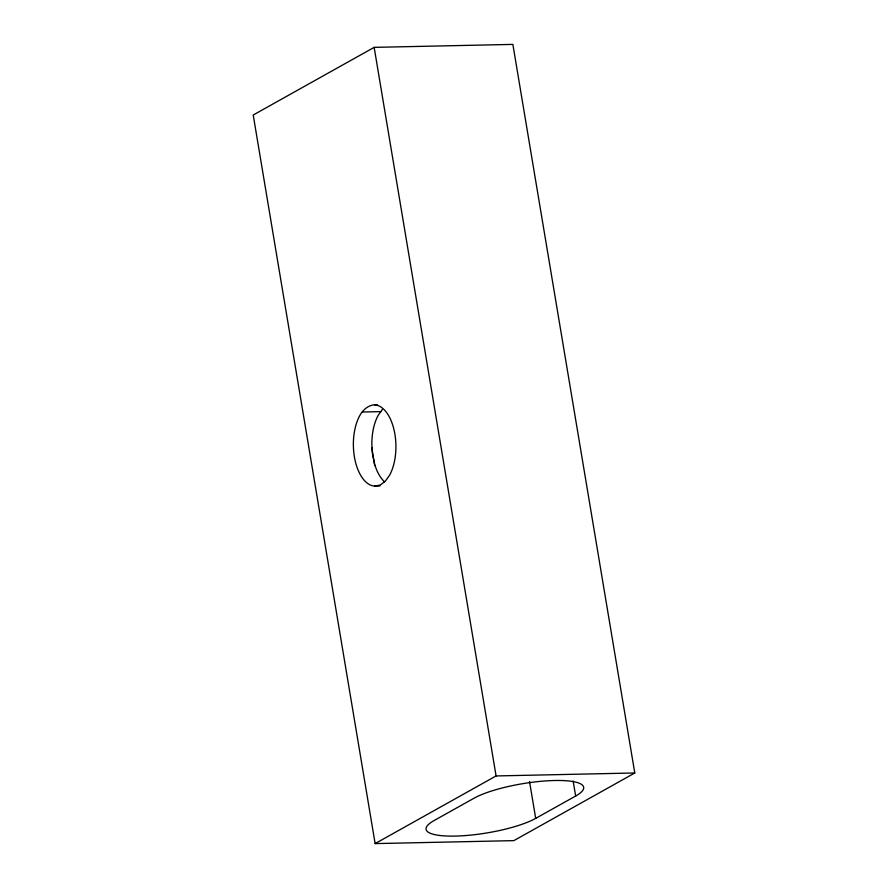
<?xml version="1.0" encoding="UTF-8"?>
<svg xmlns="http://www.w3.org/2000/svg" width="888" height="888" viewBox="0 0 888 888"><rect width="100%" height="100%" fill="white"/><g stroke="black" fill="none" stroke-linecap="round" stroke-linejoin="round"><path stroke-width="1.33" d="M382.439 409.346L378.044 415.573A40.648 21.268 88.8 0 0 371.839 443.978L372.583 454.534L374.714 464.435A40.648 21.268 88.8 0 0 384.504 481.751M374.159 47.364L253.213 115.018L375.136 843.6L513.841 840.636L634.787 772.982L512.864 44.4L374.159 47.364L496.081 775.946L375.136 843.6M575.657 796.037A59.618 13.609 -9.5 0 0 554.556 780.508A59.618 13.609 -9.5 0 0 474.059 798.201L434.099 820.556A59.618 13.609 -9.5 0 0 455.2 836.085A59.618 13.609 -9.5 0 0 535.697 818.381L575.657 796.037L573.149 781.018M377.234 404.795C369.441 404.029 363.003 409.346 359.562 415.973A40.648 21.268 88.8 0 0 355.011 460.006A40.648 21.268 88.8 0 0 374.692 486.102L379.975 485.991M374.692 486.102L380.197 485.015L385.325 481.218L389.721 474.991A40.648 21.268 88.8 0 0 394.283 430.958A40.648 21.268 88.8 0 0 374.603 404.85M362.348 412.021L380.83 411.632M496.081 775.946L634.787 772.982M529.514 781.451L535.697 818.381M371.706 447.652L374.703 465.567"/></g></svg>
